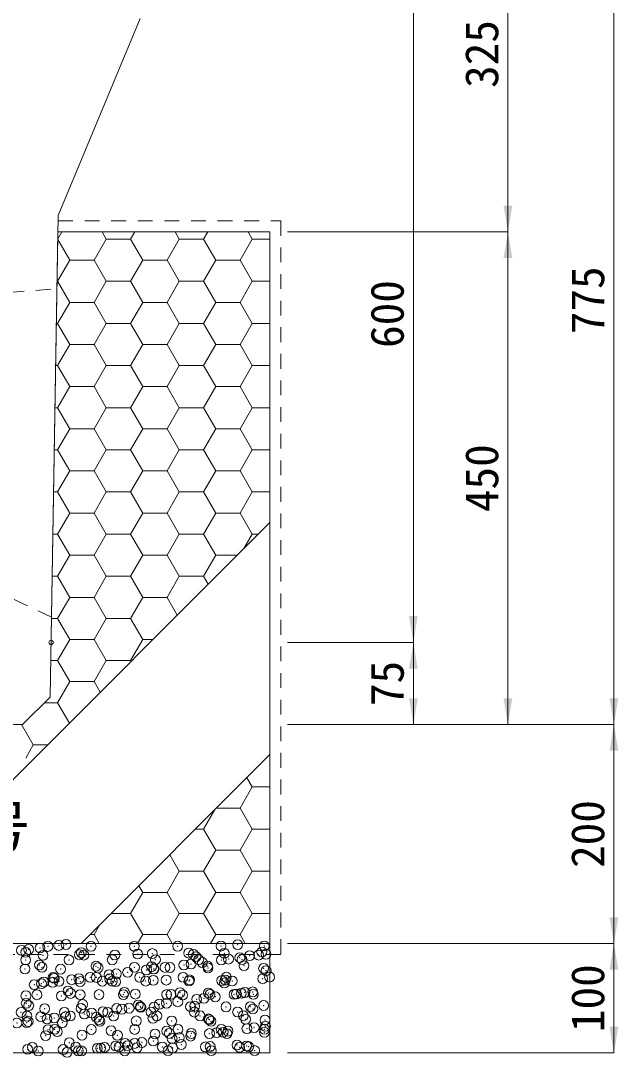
# Model space of a CAD drawing. Units: millimetres at full size. Extents: x 190759 to 276146, y -52712 to -16236.
# Drawn here: x 203843 to 204389, y -22186 to -21239 of the extents above; entities that cross this region are included whole.
import ezdxf
from ezdxf.enums import TextEntityAlignment as Align

# ---------------------------------------------------------------- set-up
doc = ezdxf.new("R2010")
doc.units = ezdxf.units.MM
doc.header["$LTSCALE"] = 18
doc.header["$PDMODE"] = 32
doc.header["$PDSIZE"] = 9
doc.linetypes.add('USER1', pattern=[1.35, 0.75, -0.6])
for name, color, linetype, lineweight in [('(0-0)', 2, 'Continuous', 13), ('0_2', 7, 'Continuous', 5), ('寸法線', 7, 'Continuous', 9), ('本体', 2, 'Continuous', 13), ('補助線', 8, 'Continuous', 13), ('ﾊｯﾁﾝｸﾞ', 7, 'Continuous', 5)]:
    doc.layers.add(name, color=color, linetype=linetype, lineweight=lineweight)
doc.styles.add('ＭＳ ゴシック', font='')
doc.styles.get('ＭＳ ゴシック').set_extended_font_data('MS Gothic')

# ---------------------------------------------------------------- blocks, each defined once
blk = doc.blocks.new('filled_arrow')
at = {"color": 0, "linetype": 'Continuous', "lineweight": -2}
blk.add_solid([(7.5, 1.25), (0, 0), (7.5, -1.25)], dxfattribs=at)

msp = doc.modelspace()

# ---------------------------------------------------------------- linework, layer by layer
at = {"layer": '(0-0)'}
for p, q in [((203877.61, -21416.94), (203952.61, -21236.94)), ((203870.27, -21856.94), (203877.61, -21416.94))]:
    msp.add_line(p, q, dxfattribs=at)
at = {"layer": '寸法線'}
for p, q in [((204288.59, -21431.91), (204288.59, -21106.94)), ((204385.45, -21881.94), (204385.45, -21106.94)), ((204202.19, -21806.94), (204202.19, -21206.94)), ((204087.11, -21431.91), (204288.59, -21431.91)), ((204087.11, -21431.91), (204288.59, -21431.91)), ((204288.59, -21881.94), (204288.59, -21431.91)), ((204087.11, -21806.94), (204202.19, -21806.94)), ((204087.11, -21806.94), (204202.19, -21806.94)), ((204202.19, -21881.94), (204202.19, -21806.94)), ((204087.11, -21881.94), (204385.45, -21881.94)), ((204087.11, -21881.94), (204288.59, -21881.94)), ((204087.11, -21881.94), (204202.19, -21881.94)), ((204087.11, -21881.94), (204385.45, -21881.94)), ((204385.45, -22081.94), (204385.45, -21881.94)), ((204087.11, -22081.94), (204385.45, -22081.94)), ((204087.11, -22081.94), (204385.45, -22081.94)), ((204385.45, -22181.94), (204385.45, -22081.94)), ((204087.11, -22181.94), (204385.45, -22181.94))]:
    msp.add_line(p, q, dxfattribs=at)
at = {"layer": '本体', "linetype": 'USER1', "lineweight": 9}
for p, q in [((203808.83, -21488.94), (203876.49, -21483.94)), ((203871.49, -21783.94), (203798.43, -21748.94))]:
    msp.add_line(p, q, dxfattribs=at)
at = {"layer": '本体'}
for p, q in [((203845.11, -21881.94), (203870.27, -21856.94)), ((203495.36, -21881.94), (203845.11, -21881.94))]:
    msp.add_line(p, q, dxfattribs=at)
at = {"layer": '補助線'}
for p, q in [((204071.11, -21697.34), (203686.5, -22081.94)), ((204071.11, -21909.47), (203898.64, -22081.94))]:
    msp.add_line(p, q, dxfattribs=at)
msp.add_lwpolyline([(203469.94, -21856.94), (203495.36, -21881.94), (203844.86, -21881.94), (203870.27, -21856.94), (203877.36, -21431.91), (204071.11, -21431.91), (204071.11, -22081.94), (203269.11, -22081.94), (203269.11, -21431.91), (203462.86, -21431.91)], close=True, dxfattribs=at)
msp.add_circle((203871.11, -21806.94), 2, dxfattribs=at)
at = {"layer": 'ﾊｯﾁﾝｸﾞ'}
for p, q in [((203877.25, -21438.33), (203880.96, -21431.91)), ((203921.57, -21438.57), (203917.73, -21431.91)), ((203943.79, -21438.57), (203947.63, -21431.91)), ((203988.24, -21438.57), (203984.4, -21431.91)), ((204010.47, -21438.57), (204014.31, -21431.91)), ((204054.92, -21438.57), (204051.08, -21431.91)), ((203888.23, -21457.81), (203877.24, -21438.78)), ((203910.46, -21457.81), (203921.57, -21438.57)), ((203921.57, -21438.57), (203943.79, -21438.57)), ((203954.91, -21457.81), (203943.79, -21438.57)), ((203977.13, -21457.81), (203988.24, -21438.57)), ((203988.24, -21438.57), (204010.47, -21438.57)), ((204021.58, -21457.81), (204010.47, -21438.57)), ((204043.81, -21457.81), (204054.92, -21438.57)), ((204054.92, -21438.57), (204071.11, -21438.57)), ((203877.12, -21477.06), (203888.23, -21457.81)), ((203888.23, -21457.81), (203910.46, -21457.81)), ((203921.57, -21477.06), (203910.46, -21457.81)), ((203943.79, -21477.06), (203954.91, -21457.81)), ((203954.91, -21457.81), (203977.13, -21457.81)), ((203988.24, -21477.06), (203977.13, -21457.81)), ((204010.47, -21477.06), (204021.58, -21457.81)), ((204021.58, -21457.81), (204043.81, -21457.81)), ((204054.92, -21477.06), (204043.81, -21457.81)), ((203876.61, -21477.06), (203877.12, -21477.06)), ((203888.23, -21496.31), (203877.12, -21477.06)), ((203910.46, -21496.31), (203921.57, -21477.06)), ((203921.57, -21477.06), (203943.79, -21477.06)), ((203954.91, -21496.31), (203943.79, -21477.06)), ((203977.13, -21496.31), (203988.24, -21477.06)), ((203988.24, -21477.06), (204010.47, -21477.06)), ((204021.58, -21496.31), (204010.47, -21477.06)), ((204043.81, -21496.31), (204054.92, -21477.06)), ((204054.92, -21477.06), (204071.11, -21477.06)), ((203877.12, -21515.56), (203888.23, -21496.31)), ((203888.23, -21496.31), (203910.46, -21496.31)), ((203921.57, -21515.56), (203910.46, -21496.31)), ((203943.79, -21515.56), (203954.91, -21496.31)), ((203954.91, -21496.31), (203977.13, -21496.31)), ((203988.24, -21515.56), (203977.13, -21496.31)), ((204010.47, -21515.56), (204021.58, -21496.31)), ((204021.58, -21496.31), (204043.81, -21496.31)), ((204054.92, -21515.56), (204043.81, -21496.31)), ((203875.96, -21515.56), (203877.12, -21515.56)), ((203888.23, -21534.8), (203877.12, -21515.56)), ((203910.46, -21534.8), (203921.57, -21515.56)), ((203921.57, -21515.56), (203943.79, -21515.56)), ((203954.91, -21534.8), (203943.79, -21515.56)), ((203977.13, -21534.8), (203988.24, -21515.56)), ((203988.24, -21515.56), (204010.47, -21515.56)), ((204021.58, -21534.8), (204010.47, -21515.56)), ((204043.81, -21534.8), (204054.92, -21515.56)), ((204054.92, -21515.56), (204071.11, -21515.56)), ((203877.12, -21554.05), (203888.23, -21534.8)), ((203888.23, -21534.8), (203910.46, -21534.8)), ((203921.57, -21554.05), (203910.46, -21534.8)), ((203943.79, -21554.05), (203954.91, -21534.8)), ((203954.91, -21534.8), (203977.13, -21534.8)), ((203988.24, -21554.05), (203977.13, -21534.8)), ((204010.47, -21554.05), (204021.58, -21534.8)), ((204021.58, -21534.8), (204043.81, -21534.8)), ((204054.92, -21554.05), (204043.81, -21534.8)), ((203875.32, -21554.05), (203877.12, -21554.05)), ((203888.23, -21573.3), (203877.12, -21554.05)), ((203910.46, -21573.3), (203921.57, -21554.05)), ((203921.57, -21554.05), (203943.79, -21554.05)), ((203954.91, -21573.3), (203943.79, -21554.05)), ((203977.13, -21573.3), (203988.24, -21554.05)), ((203988.24, -21554.05), (204010.47, -21554.05)), ((204021.58, -21573.3), (204010.47, -21554.05)), ((204043.81, -21573.3), (204054.92, -21554.05)), ((204054.92, -21554.05), (204071.11, -21554.05)), ((203877.12, -21592.54), (203888.23, -21573.3)), ((203888.23, -21573.3), (203910.46, -21573.3)), ((203921.57, -21592.54), (203910.46, -21573.3)), ((203943.79, -21592.54), (203954.91, -21573.3)), ((203954.91, -21573.3), (203977.13, -21573.3)), ((203988.24, -21592.54), (203977.13, -21573.3)), ((204010.47, -21592.54), (204021.58, -21573.3)), ((204021.58, -21573.3), (204043.81, -21573.3)), ((204054.92, -21592.54), (204043.81, -21573.3)), ((203874.68, -21592.54), (203877.12, -21592.54)), ((203888.23, -21611.79), (203877.12, -21592.54)), ((203910.46, -21611.79), (203921.57, -21592.54)), ((203921.57, -21592.54), (203943.79, -21592.54)), ((203954.91, -21611.79), (203943.79, -21592.54)), ((203977.13, -21611.79), (203988.24, -21592.54)), ((203988.24, -21592.54), (204010.47, -21592.54)), ((204021.58, -21611.79), (204010.47, -21592.54)), ((204043.81, -21611.79), (204054.92, -21592.54)), ((204054.92, -21592.54), (204071.11, -21592.54)), ((203877.12, -21631.04), (203888.23, -21611.79)), ((203888.23, -21611.79), (203910.46, -21611.79)), ((203921.57, -21631.04), (203910.46, -21611.79)), ((203943.79, -21631.04), (203954.91, -21611.79)), ((203954.91, -21611.79), (203977.13, -21611.79)), ((203988.24, -21631.04), (203977.13, -21611.79)), ((204010.47, -21631.04), (204021.58, -21611.79)), ((204021.58, -21611.79), (204043.81, -21611.79)), ((204054.92, -21631.04), (204043.81, -21611.79)), ((203874.04, -21631.04), (203877.12, -21631.04)), ((203888.23, -21650.29), (203877.12, -21631.04)), ((203910.46, -21650.29), (203921.57, -21631.04)), ((203921.57, -21631.04), (203943.79, -21631.04)), ((203954.91, -21650.29), (203943.79, -21631.04)), ((203977.13, -21650.29), (203988.24, -21631.04)), ((203988.24, -21631.04), (204010.47, -21631.04)), ((204021.58, -21650.29), (204010.47, -21631.04)), ((204043.81, -21650.29), (204054.92, -21631.04)), ((204054.92, -21631.04), (204071.11, -21631.04)), ((203877.12, -21669.53), (203888.23, -21650.29)), ((203888.23, -21650.29), (203910.46, -21650.29)), ((203921.57, -21669.53), (203910.46, -21650.29)), ((203943.79, -21669.53), (203954.91, -21650.29)), ((203954.91, -21650.29), (203977.13, -21650.29)), ((203988.24, -21669.53), (203977.13, -21650.29)), ((204010.47, -21669.53), (204021.58, -21650.29)), ((204021.58, -21650.29), (204043.81, -21650.29)), ((204054.92, -21669.53), (204043.81, -21650.29)), ((203873.4, -21669.53), (203877.12, -21669.53)), ((203888.23, -21688.78), (203877.12, -21669.53)), ((203910.46, -21688.78), (203921.57, -21669.53)), ((203921.57, -21669.53), (203943.79, -21669.53)), ((203954.91, -21688.78), (203943.79, -21669.53)), ((203977.13, -21688.78), (203988.24, -21669.53)), ((203988.24, -21669.53), (204010.47, -21669.53)), ((204021.58, -21688.78), (204010.47, -21669.53)), ((204043.81, -21688.78), (204054.92, -21669.53)), ((204054.92, -21669.53), (204071.11, -21669.53)), ((203877.12, -21708.03), (203888.23, -21688.78)), ((203888.23, -21688.78), (203910.46, -21688.78)), ((203921.57, -21708.03), (203910.46, -21688.78)), ((203943.79, -21708.03), (203954.91, -21688.78)), ((203954.91, -21688.78), (203977.13, -21688.78)), ((203988.24, -21708.03), (203977.13, -21688.78)), ((204010.47, -21708.03), (204021.58, -21688.78)), ((204021.58, -21688.78), (204043.81, -21688.78)), ((204054.92, -21708.03), (204043.81, -21688.78)), ((203872.76, -21708.03), (203877.12, -21708.03)), ((203888.23, -21727.28), (203877.12, -21708.03)), ((203910.46, -21727.28), (203921.57, -21708.03)), ((203921.57, -21708.03), (203943.79, -21708.03)), ((203954.91, -21727.28), (203943.79, -21708.03)), ((203977.13, -21727.28), (203988.24, -21708.03)), ((203988.24, -21708.03), (204010.47, -21708.03)), ((204021.58, -21727.28), (204010.47, -21708.03)), ((204047.41, -21721.04), (204054.92, -21708.03)), ((204054.92, -21708.03), (204060.42, -21708.03)), ((203877.12, -21746.52), (203888.23, -21727.28)), ((203888.23, -21727.28), (203910.46, -21727.28)), ((203921.57, -21746.52), (203910.46, -21727.28)), ((203943.79, -21746.52), (203954.91, -21727.28)), ((203954.91, -21727.28), (203977.13, -21727.28)), ((203988.24, -21746.52), (203977.13, -21727.28)), ((204010.47, -21746.52), (204021.58, -21727.28)), ((204021.58, -21727.28), (204041.17, -21727.28)), ((203872.11, -21746.52), (203877.12, -21746.52)), ((203888.23, -21765.77), (203877.12, -21746.52)), ((203910.46, -21765.77), (203921.57, -21746.52)), ((203921.57, -21746.52), (203943.79, -21746.52)), ((203954.91, -21765.77), (203943.79, -21746.52)), ((203977.13, -21765.77), (203988.24, -21746.52)), ((203988.24, -21746.52), (204010.47, -21746.52)), ((204014.66, -21753.78), (204010.47, -21746.52)), ((203877.12, -21785.02), (203888.23, -21765.77)), ((203888.23, -21765.77), (203910.46, -21765.77)), ((203921.57, -21785.02), (203910.46, -21765.77)), ((203943.79, -21785.02), (203954.91, -21765.77)), ((203954.91, -21765.77), (203977.13, -21765.77)), ((203986.48, -21781.97), (203977.13, -21765.77)), ((203871.47, -21785.02), (203877.12, -21785.02)), ((203888.23, -21804.27), (203877.12, -21785.02)), ((203910.46, -21804.27), (203921.57, -21785.02)), ((203921.57, -21785.02), (203943.79, -21785.02)), ((203954.91, -21804.27), (203943.79, -21785.02)), ((203877.12, -21823.51), (203888.23, -21804.27)), ((203888.23, -21804.27), (203910.46, -21804.27)), ((203921.57, -21823.51), (203910.46, -21804.27)), ((203943.79, -21823.51), (203954.91, -21804.27)), ((203954.91, -21804.27), (203964.18, -21804.27)), ((203870.83, -21823.51), (203877.12, -21823.51)), ((203888.23, -21842.76), (203877.12, -21823.51)), ((203910.46, -21842.76), (203921.57, -21823.51)), ((203921.57, -21823.51), (203943.79, -21823.51)), ((203944.21, -21824.24), (203943.79, -21823.51)), ((203877.12, -21862.01), (203888.23, -21842.76)), ((203888.23, -21842.76), (203910.46, -21842.76)), ((203916.03, -21852.42), (203910.46, -21842.76)), ((203865.17, -21862.01), (203877.12, -21862.01)), ((203887.85, -21880.6), (203877.12, -21862.01)), ((203854.89, -21900.5), (203844.18, -21881.94)), ((203847.96, -21912.52), (203854.89, -21900.5)), ((203854.89, -21900.5), (203867.94, -21900.5)), ((204054.92, -21939), (204050.04, -21930.54)), ((204043.81, -21958.25), (204054.92, -21939)), ((204054.92, -21939), (204071.11, -21939)), ((204010.47, -21977.49), (204020.55, -21960.02)), ((204022.33, -21958.25), (204043.81, -21958.25)), ((204054.92, -21977.49), (204043.81, -21958.25)), ((204003.08, -21977.49), (204010.47, -21977.49)), ((204021.58, -21996.74), (204010.47, -21977.49)), ((204043.81, -21996.74), (204054.92, -21977.49)), ((204054.92, -21977.49), (204071.11, -21977.49)), ((203988.24, -22015.99), (203979.59, -22000.99)), ((204010.47, -22015.99), (204021.58, -21996.74)), ((204021.58, -21996.74), (204043.81, -21996.74)), ((204054.92, -22015.99), (204043.81, -21996.74)), ((203977.13, -22035.24), (203988.24, -22015.99)), ((203988.24, -22015.99), (204010.47, -22015.99)), ((204021.58, -22035.24), (204010.47, -22015.99)), ((204043.81, -22035.24), (204054.92, -22015.99)), ((204054.92, -22015.99), (204071.11, -22015.99)), ((203954.91, -22035.24), (203951.4, -22029.17)), ((203943.79, -22054.48), (203954.91, -22035.24)), ((203954.91, -22035.24), (203977.13, -22035.24)), ((203988.24, -22054.48), (203977.13, -22035.24)), ((204010.47, -22054.48), (204021.58, -22035.24)), ((204021.58, -22035.24), (204043.81, -22035.24)), ((204054.92, -22054.48), (204043.81, -22035.24)), ((203926.09, -22054.48), (203943.79, -22054.48)), ((203954.91, -22073.73), (203943.79, -22054.48)), ((203977.13, -22073.73), (203988.24, -22054.48)), ((203988.24, -22054.48), (204010.47, -22054.48)), ((204021.58, -22073.73), (204010.47, -22054.48)), ((204043.81, -22073.73), (204054.92, -22054.48)), ((204054.92, -22054.48), (204071.11, -22054.48)), ((203910.46, -22073.73), (203915.38, -22065.19)), ((203906.85, -22073.73), (203910.46, -22073.73)), ((203915.2, -22081.94), (203910.46, -22073.73)), ((203950.16, -22081.94), (203954.91, -22073.73)), ((203954.91, -22073.73), (203977.13, -22073.73)), ((203981.87, -22081.94), (203977.13, -22073.73)), ((204016.84, -22081.94), (204021.58, -22073.73)), ((204021.58, -22073.73), (204043.81, -22073.73)), ((204048.55, -22081.94), (204043.81, -22073.73))]:
    msp.add_line(p, q, dxfattribs=at)
at = {"layer": 'ﾊｯﾁﾝｸﾞ', "linetype": 'USER1', "lineweight": 9}
msp.add_lwpolyline([(203877.53, -21421.91), (204081.11, -21421.91), (204081.11, -22091.94), (203258.86, -22091.94), (203259.36, -21421.91), (203462.69, -21421.91)], dxfattribs=at)
at = {"layer": 'ﾊｯﾁﾝｸﾞ', "lineweight": 20}
msp.add_lwpolyline([(203877.36, -21431.91), (204071.11, -21431.91), (204071.11, -22081.94), (203269.11, -22081.94), (203269.11, -21431.91), (203462.86, -21431.91)], dxfattribs=at)
msp.add_lwpolyline([(203269.11, -22081.94), (204071.11, -22081.94), (204071.11, -22181.94), (203269.11, -22181.94)], close=True, dxfattribs=at)
at = {"layer": 'ﾊｯﾁﾝｸﾞ'}
for p in [(203868.15, -22084.65), (203878.2, -22083.73), (203884.81, -22082.86), (203907.7, -22084.57), (203947.25, -22084.5), (203986.8, -22084.43), (204026.35, -22084.36), (204041.62, -22082.97), (204065.9, -22084.29), (203844.01, -22088.24), (203847.89, -22089.98), (203850.62, -22087.37), (203860.95, -22086.01), (203863.66, -22092.68), (203896.91, -22092.25), (203898.71, -22090.41), (203901.05, -22092.56), (203929.39, -22092.41), (203950.28, -22091.53), (203963.7, -22091.17), (203996.94, -22090.75), (204001.1, -22091.97), (204003.44, -22094.12), (204029.43, -22090.91), (204052.66, -22093.09), (204060.84, -22092.57), (204063.73, -22089.67), (204067.45, -22091.7), (203847.88, -22097), (203860.53, -22101.56), (203862.87, -22103.7), (203887.43, -22096.93), (203912.1, -22102.68), (203926.98, -22096.86), (203947.32, -22103.74), (203962.92, -22103.12), (203966.53, -22096.79), (203975.21, -22103.84), (203992.46, -22101.57), (203999.07, -22100.7), (204006.08, -22096.71), (204009.4, -22099.34), (204014.11, -22102.66), (204026.65, -22097.07), (204033.26, -22096.2), (204043.59, -22094.84), (204045.63, -22096.64), (204047.36, -22102.23), (203847.29, -22105.24), (203873.05, -22113.04), (203879.78, -22105.4), (203906.84, -22112.85), (203912.6, -22112.97), (203914.08, -22104.16), (203924.09, -22110.57), (203930.7, -22109.7), (203941.03, -22108.35), (203952.15, -22112.89), (203958.28, -22106.07), (203964.89, -22105.2), (203965.26, -22105.26), (203979.81, -22103.89), (203991.7, -22112.82), (204014.49, -22104.24), (204031.25, -22112.75), (204065.31, -22104.68), (204067.65, -22106.82), (204070.8, -22112.68), (203855.72, -22119.58), (203862.33, -22118.71), (203864.46, -22117.15), (203872.66, -22117.35), (203873.92, -22113.83), (203878.41, -22116.45), (203889.91, -22115.08), (203896.52, -22114.21), (203897.71, -22116.72), (203917.96, -22116.38), (203924.74, -22114.26), (203927.08, -22116.41), (203930.19, -22116.88), (203957.51, -22116.31), (203964.5, -22115.64), (203976.31, -22115.39), (203997.06, -22116.23), (203997.74, -22115.22), (204027.13, -22115.82), (204029.47, -22117.97), (204030.23, -22115.38), (204036.61, -22116.16), (204064.53, -22114.14), (203848.09, -22129.71), (203858.14, -22128.8), (203880.58, -22129.87), (203886.56, -22125.41), (203888.9, -22127.56), (203897.69, -22128.73), (203914.88, -22128.63), (203937.24, -22128.66), (203938.13, -22126.53), (203948.12, -22128.21), (203976.79, -22128.59), (203980.61, -22128.36), (203988.95, -22126.97), (203991.29, -22129.12), (204010.78, -22132.04), (204014.91, -22127.13), (204016.34, -22128.52), (204021.11, -22130.68), (204038.36, -22128.41), (204040.52, -22128.09), (204044.97, -22127.54), (204048.16, -22126.7), (204055.29, -22126.18), (204055.89, -22128.44), (203848.39, -22136.56), (203850.73, -22138.7), (203865.26, -22141.62), (203898.51, -22141.19), (203899.95, -22137.68), (203930.99, -22141.35), (203942.41, -22141.05), (203950.77, -22138.12), (203952.74, -22139.69), (203953.11, -22140.26), (203965.3, -22140.11), (203969.99, -22137.41), (203976.6, -22136.54), (203986.92, -22135.19), (203998.54, -22139.69), (204002.34, -22139.24), (204004.17, -22132.91), (204031.03, -22139.85), (204053.16, -22139.68), (204065.33, -22138.61), (203843.76, -22144.91), (203849.11, -22148.32), (203861.78, -22148.83), (203867.43, -22150.92), (203874.04, -22150.05), (203883.31, -22144.84), (203884.37, -22148.69), (203888.66, -22148.25), (203901.62, -22146.42), (203908.23, -22145.55), (203912.59, -22149.26), (203918.55, -22144.19), (203922.86, -22144.77), (203928.21, -22148.18), (203935.8, -22141.92), (203962.41, -22144.7), (203964.16, -22150.39), (203967.76, -22148.11), (204001.96, -22144.62), (204007.31, -22148.04), (204014.98, -22150.82), (204041.51, -22144.55), (204046.86, -22147.96), (204048.96, -22151.17), (204055.5, -22141.82), (203839.86, -22154.55), (203848.89, -22154.18), (203850.18, -22153.19), (203868.39, -22160.61), (203874.42, -22160.41), (203881.38, -22154.34), (203907.94, -22160.53), (203914.94, -22151.41), (203915.68, -22153.1), (203947.49, -22160.46), (203948.92, -22152.68), (203981.41, -22152.83), (203987.04, -22160.39), (204015.71, -22151.6), (204017.32, -22152.97), (204026.59, -22160.32), (204050.07, -22159.75), (204056.68, -22158.88), (204066.14, -22160.25), (204066.55, -22151.95), (204067, -22157.52), (203866.06, -22166.09), (203876.76, -22162.55), (203899.31, -22165.67), (203925.98, -22161.53), (203931.79, -22165.82), (203966.1, -22164.59), (203976.8, -22161.97), (203979.14, -22164.11), (203981.7, -22168.76), (203988.31, -22167.89), (203998.63, -22166.53), (203999.34, -22164.16), (204015.88, -22164.25), (204022.49, -22163.38), (204028.37, -22163.09), (204031.83, -22164.32), (204032.82, -22162.03), (204066.13, -22163.08), (203849.69, -22178.65), (203854.02, -22176.71), (203882.18, -22178.81), (203887.81, -22172.68), (203893.57, -22176.64), (203913.33, -22177.76), (203916.48, -22177.57), (203919.94, -22176.89), (203930.26, -22175.53), (203933.12, -22176.57), (203938.62, -22173.12), (203940.97, -22175.26), (203947.51, -22173.26), (203949.72, -22177.15), (203954.12, -22172.39), (203964.45, -22171.03), (203972.67, -22176.5), (203982.21, -22177.3), (203990.19, -22174.24), (204012.21, -22176.43), (204016.51, -22176.07), (204041.01, -22174.67), (204043.35, -22176.82), (204049.76, -22175.64), (204051.76, -22176.35), (203859.37, -22180.12), (203885.75, -22181.39), (203896.08, -22180.03), (203898.92, -22180.05), (203938.47, -22179.98), (203978.02, -22179.91), (204017.57, -22179.84), (204057.12, -22179.77)]:
    msp.add_point(p, dxfattribs=at)

# ---------------------------------------------------------------- block references
at = {"layer": '寸法線', "xscale": 3.2, "yscale": 3.2}
for p, rotation in [((204288.59, -21431.91), 90), ((204288.59, -21431.91), 270), ((204202.19, -21806.94), 90), ((204202.19, -21806.94), 270), ((204202.19, -21881.94), 90), ((204288.59, -21881.94), 90), ((204385.45, -21881.94), 90), ((204385.45, -21881.94), 270), ((204385.45, -22081.94), 90), ((204385.45, -22081.94), 270), ((204385.45, -22181.94), 90)]:
    msp.add_blockref('filled_arrow', p, dxfattribs=dict(at, rotation=rotation))

# ---------------------------------------------------------------- texts
at = {"layer": '0_2', "style": 'ＭＳ ゴシック'}
msp.add_text('（３号又は４号', height=37.98, dxfattribs=at).set_placement((203488.81, -21956.04), align=Align.TOP_LEFT)
at = {"layer": '寸法線', "style": 'ＭＳ ゴシック'}
for s, p in [('325', (204264.59, -21269.43)), ('775', (204361.45, -21494.44)), ('600', (204178.19, -21506.94)), ('450', (204264.59, -21656.93)), ('75', (204178.19, -21844.44)), ('200', (204361.45, -21981.94)), ('100', (204361.45, -22131.94))]:
    msp.add_text(s, height=30.38, rotation=90, dxfattribs=at).set_placement(p, align=Align.MIDDLE_CENTER)

doc.saveas('drawing.dxf')
